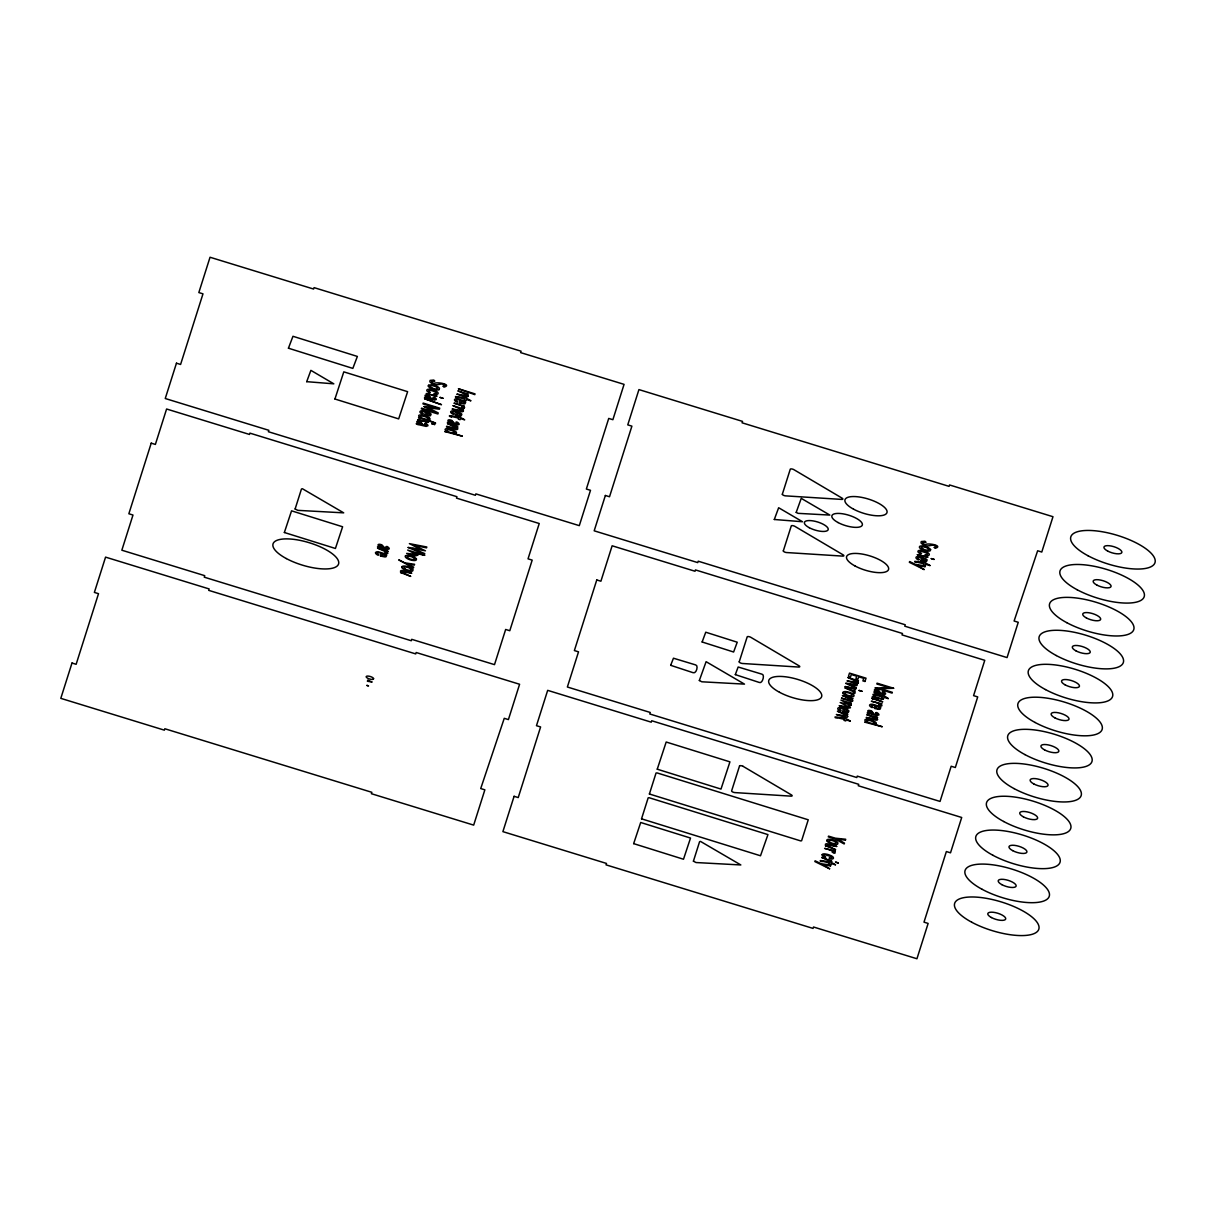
<?xml version="1.0" encoding="UTF-8"?>
<svg xmlns="http://www.w3.org/2000/svg" width="1216" height="1216" viewBox="0 0 1216 1216"><rect width="100%" height="100%" fill="white"/><g stroke="black" fill="none" stroke-linecap="round" stroke-linejoin="round"><path stroke-width="1.5" d="M782.329 494.274L790.294 469.133A2.356 0.806 17 0 1 793.714 469.558L842.11 498.15A2.356 0.806 17 0 1 841.7 499.411L785.384 495.854A2.356 0.806 17 0 1 782.329 494.289M464.436 407.603L464.451 407.527A2.326 0.79 17 0 1 463.25 407.953L461.594 406.919M417.894 419.794L428.518 422.286L417.894 419.824M424.566 398.742L441.484 404.685L424.582 398.696M380.38 555.97L381.231 553.189L379.681 552.794A3.162 1.079 17 0 0 377.629 552.93L377.522 553.006A4.058 1.383 17 0 0 377.37 553.386A3.253 1.11 17 0 0 377.994 554.238L378.89 554.8L377.872 555.15A5.73 1.961 17 0 1 375.531 552.763M436.833 396.066L426.208 393.558L436.833 396.036M387.919 551.304L385.715 551.319L387.281 552.292A3.268 1.125 17 0 1 387.828 553.143L387.798 553.219A2.326 0.79 17 0 1 386.627 553.569M408.166 547.458L420.554 549.176L409.382 543.628L426.801 547.002L426.542 547.854L413.653 545.239L425.448 550.818L412.619 548.492L424.718 553.584L424.46 554.42L408.166 547.489M444.934 431.574L446.91 431.452A4.758 1.626 17 0 1 445.162 429.446A5.426 1.854 17 0 1 445.345 429.111L445.527 428.974A4.514 1.55 17 0 1 447.047 428.701L450.072 429.172A8.634 2.949 17 0 1 451.911 429.719L455.529 431.467A4.803 1.642 17 0 1 456.38 433.002A4.697 1.611 17 0 1 453.75 433.519L462.293 436.149M453.127 405.749L460.91 409.306A2.858 0.973 17 0 1 461.502 409.99L461.518 410.111M456.365 412.27L455.514 415.066M460.195 400.186L459.344 402.982M459.131 416.738L449.494 415.674A5.974 2.037 17 0 0 449.555 416.374L451.425 416.997M464.36 406.296L453.948 403.165C453.583 402.982 464.862 406.083 461.761 406.874M462.278 436.179L444.934 431.604M739.571 765.867L731.622 790.886A2.356 0.806 17 0 0 734.662 792.574L790.993 796.146A2.356 0.806 17 0 0 791.388 794.884L742.991 766.293M841.548 698.166L850.911 701.51A3.268 1.125 17 0 0 851.96 701.404L852.431 701.13A5.578 1.915 17 0 0 852.598 700.857M845.226 686.554L855.851 689.046L845.211 686.584M848.054 677.616L855.851 681.173A2.858 0.973 17 0 1 856.444 681.857L856.459 681.978A3.861 1.322 17 0 1 856.322 682.282L847.02 680.884L856.596 683.574A3.268 1.125 17 0 0 857.645 683.468L858.116 683.194A5.578 1.915 17 0 0 858.283 682.921M842.597 711.74L843.433 708.943L841.898 708.563A3.162 1.079 17 0 0 839.846 708.685L839.663 708.867A4.058 1.383 17 0 0 839.587 709.156A3.253 1.11 17 0 0 840.21 709.992L841.107 710.57L840.089 710.904A5.73 1.961 17 0 1 837.748 708.533A6.886 2.356 17 0 1 837.9 708.214L838.462 707.773A5.153 1.763 17 0 1 840.697 707.59L847.218 709.582A5.107 1.748 17 0 1 848.935 710.98L848.251 712.515A4.651 1.581 17 0 1 846.822 712.637L842.946 711.862M852.766 698.744L850.774 698.896A4.621 1.581 17 0 1 852.674 700.872M864.986 681.477L866.035 678.178L849.498 673.102L848.449 676.385L850.455 677.099L851.306 674.515L856.702 676.172L855.942 678.528L857.949 679.182L858.724 676.826L863.725 678.33L862.904 680.914L864.971 681.462M875.246 687.922L889.185 687.754L876.827 683.954L877.07 683.179L893.623 688.256M917.381 554.694L927.99 557.186L917.366 554.724M825.466 845.789L835.65 849.665L827.67 845.956A2.721 0.927 17 0 1 827.245 845.318A3.329 1.14 17 0 1 827.366 845.029L836.654 846.458M867.038 714.856L877.648 717.364L875.642 717.546M872.191 698.607L882.588 701.799M920.801 560.728L921.652 557.931M874.426 708.411L875.277 705.614M876.751 706.116L876.128 708.092L877.572 708.411A2.66 0.912 17 0 0 878.879 708.305L879.077 708.168A3.876 1.322 17 0 0 879.214 707.879L879.198 707.758A2.964 1.018 17 0 0 878.134 706.694L876.766 706.086M882.482 696.038L884.442 695.947L888.242 698.516M924.084 569.514L917.366 565.455L924.981 566.702M924.996 566.671L925.224 565.896L915.374 564.422L909.614 561.549L909.37 562.324L924.084 569.544M829.601 868.741L822.958 864.743L830.482 865.944M830.498 865.914L830.741 865.138L820.876 863.664L815.115 860.791L814.872 861.566L829.586 868.786M835.24 850.926L833.036 850.942L834.602 851.899A3.268 1.125 17 0 1 835.149 852.75L835.134 852.842A2.326 0.79 17 0 1 833.948 853.191L832.276 852.142M845.439 840.058L845.698 839.253L835.286 838.189L828.522 836.122L828.294 836.866L835.027 838.964L844.193 843.965L844.466 843.114L837.794 839.253M893.608 688.286L880.49 688.682L892.331 692.33L892.088 693.105L875.231 687.922M882.071 726.712L864.728 722.152L866.704 722A4.758 1.626 17 0 1 864.956 719.978A5.426 1.854 17 0 1 865.138 719.644L865.321 719.522A4.514 1.55 17 0 1 866.841 719.249L869.866 719.705A8.634 2.949 17 0 1 871.705 720.252L875.322 722.015A4.803 1.642 17 0 1 876.174 723.55M868.908 713.473L876.478 715.51L878.894 714.962A5.746 1.961 17 0 0 876.706 712.53L875.626 712.728M876.037 690.612C878.134 689.168 881.661 694.716 876.934 691.965A4.119 1.414 17 0 1 875.976 690.582M869.394 711.558C871.492 710.114 875.018 715.662 870.291 712.91A4.119 1.414 17 0 1 869.334 711.527M822.229 854.544L823.065 854.012A5.031 1.718 17 0 1 825.026 853.921L827.154 854.301A7.737 2.645 17 0 1 828.978 854.833L831.516 855.912A5.198 1.778 17 0 1 833.249 857.326L833.462 857.994A5.898 2.022 17 0 1 830.482 859.074L829.251 858.162M428.488 385.229L428.23 386.05M405.506 555.803L405.247 556.609A5.867 2.006 17 0 0 409.701 559.694A6.278 2.143 17 0 0 410.886 560.044A5.806 1.991 17 0 0 416.115 560.166L416.495 558.965M925.802 542.184L924.95 541.211L921.257 541.561L921.014 542.974L922.488 544.297A4.636 1.581 17 0 0 925.026 545.406C928.218 547.595 935.058 542.458 936.138 547.094A3.101 1.064 17 0 1 935.438 547.306L934.329 547.291M434.659 381.018L433.808 380.046L430.099 380.41L429.856 381.824L431.33 383.146A4.636 1.581 17 0 0 433.884 384.256C437.061 386.445 443.901 381.307 444.995 385.943A3.101 1.064 17 0 1 444.281 386.156L443.186 386.141M443.141 386.171L443.992 387.129C452.595 384.803 437.547 381.49 434.036 383.42A2.614 0.897 17 0 1 432.622 382.797L431.695 381.809A4.484 1.535 17 0 1 431.969 381.216L434.614 381.064M934.238 547.367L935.15 548.294C943.753 545.969 928.705 542.64 925.194 544.57A2.614 0.897 17 0 1 923.765 543.947L922.838 542.959A4.484 1.535 17 0 1 923.126 542.382L925.756 542.214M439.098 389.591L439.478 388.39A5.806 1.991 17 0 0 435.662 385.776M454.054 413.972L453.006 414.23A5.73 1.961 17 0 1 450.665 411.859A6.886 2.356 17 0 1 450.832 411.54L451.394 411.099A5.153 1.763 17 0 1 453.629 410.917L460.15 412.908A5.107 1.748 17 0 1 461.867 414.306L461.183 415.842A4.651 1.581 17 0 1 459.739 415.963L455.878 415.188M872.951 707.317L871.918 707.575A5.73 1.961 17 0 1 869.577 705.204A6.886 2.356 17 0 1 869.744 704.885L870.291 704.444A5.153 1.763 17 0 1 872.526 704.262L879.046 706.253A5.107 1.748 17 0 1 880.779 707.651L880.08 709.186A4.651 1.581 17 0 1 878.651 709.308L874.79 708.533M921.454 553.569L920.33 553.797A5.958 2.037 17 0 1 918.05 551.03L918.901 550.514A5.031 1.718 17 0 1 920.862 550.407L923.005 550.787A7.737 2.645 17 0 1 924.829 551.319L927.352 552.414A5.198 1.778 17 0 1 929.085 553.827L929.313 554.496A5.898 2.022 17 0 1 926.318 555.575L925.087 554.663L926.288 554.648A3.253 1.11 17 0 0 927.322 554.298A4.074 1.398 17 0 0 927.413 554.025L927.398 553.888A3.146 1.079 17 0 0 926.41 552.885L921.394 551.35A3.146 1.079 17 0 0 919.98 551.623L919.828 551.912A3.238 1.11 17 0 0 920.466 552.885L921.454 553.493M825.618 857.067L824.494 857.295A5.958 2.037 17 0 1 822.214 854.529M829.297 858.116L830.452 858.146A3.253 1.11 17 0 0 831.486 857.797A4.074 1.398 17 0 0 831.577 857.523A3.146 1.079 17 0 0 830.574 856.398L825.558 854.863A3.146 1.079 17 0 0 824.144 855.122L823.977 855.502A3.238 1.11 17 0 0 824.63 856.383L825.603 856.991M434.75 394.349L435.13 394.379A5.898 2.022 17 0 0 438.14 393.33L437.942 392.662A5.198 1.778 17 0 0 436.21 391.263L433.671 390.169A7.737 2.645 17 0 0 431.847 389.637L429.704 389.257A5.031 1.718 17 0 0 427.758 389.348L426.922 389.88A5.958 2.037 17 0 0 429.126 392.646L430.312 392.403L429.476 391.841A3.238 1.11 17 0 1 428.655 390.853L428.838 390.458A3.146 1.079 17 0 1 430.251 390.199L435.252 391.734A3.146 1.079 17 0 1 436.255 392.738L436.255 392.859A4.074 1.398 17 0 1 436.164 393.133A3.253 1.11 17 0 1 435.146 393.482L433.99 393.452L434.75 394.334M386.612 553.554L384.955 552.535L385.958 552.338L385.29 551.593L377.522 548.112L387.934 551.274M838.006 839.268L845.424 840.104M424.095 406.478L436.529 408.044M879.183 704.915C882.178 704.292 871.082 700.781 871.34 701.252L881.98 703.714L879.761 703.76L881.326 704.718A3.268 1.125 17 0 1 881.874 705.569A2.326 0.79 17 0 1 880.673 706.01L879.001 704.976M832.458 852.097C836.38 851.656 823.065 847.795 824.63 848.418L835.255 850.896M845.941 683.164L857.204 684.79L856.961 685.55L849.574 684.41L856.307 687.602L856.064 688.347L845.865 683.422M371.762 681.963L367.414 681.249L367.779 680.078L371.959 682.009M454.966 423.73L457.277 423.791A3.162 1.079 17 0 0 457.155 423.29L455.848 422.256L456.927 421.998A5.746 1.961 17 0 1 459.116 424.43L457.338 425.053L449.206 423.198M385.031 548.188L387.357 548.249A3.162 1.079 17 0 0 387.235 547.747L385.913 546.714L386.992 546.455A5.746 1.961 17 0 1 389.196 548.887L387.402 549.51L379.286 547.656M460.074 400.155L458.645 399.806A3.162 1.079 17 0 0 456.593 399.927L456.41 400.11A4.058 1.383 17 0 0 456.334 400.398A3.253 1.11 17 0 0 456.973 401.234L457.87 401.812L456.836 402.146A5.73 1.961 17 0 1 454.495 399.775A6.886 2.356 17 0 1 454.662 399.456L455.225 399.015A5.153 1.763 17 0 1 457.459 398.833L463.98 400.824A5.107 1.748 17 0 1 465.698 402.222L464.998 403.758A4.651 1.581 17 0 1 463.57 403.879L459.709 403.104M456.243 412.239L454.814 411.89A3.162 1.079 17 0 0 452.762 412.011L452.671 412.102A4.058 1.383 17 0 0 452.504 412.482A3.253 1.11 17 0 0 453.142 413.318L454.039 413.896M921.546 557.901L920.102 557.551A3.162 1.079 17 0 0 918.05 557.673L917.958 557.764A4.074 1.398 17 0 0 917.791 558.144M875.155 705.584L873.726 705.234A3.162 1.079 17 0 0 871.674 705.356L871.568 705.447A4.058 1.383 17 0 0 871.416 705.827A3.253 1.11 17 0 0 872.039 706.663L872.936 707.241M425.144 415.066L429.005 415.857A4.651 1.581 17 0 0 430.434 415.735L431.118 414.2A5.107 1.748 17 0 0 429.4 412.802L422.879 410.795A5.153 1.763 17 0 0 420.645 410.993L420.098 411.434A6.886 2.356 17 0 0 419.961 411.768A5.73 1.961 17 0 0 422.241 414.139L423.305 413.866L422.408 413.212A3.253 1.11 17 0 1 421.754 412.361A4.058 1.383 17 0 1 421.846 412.087L422.028 411.905A3.162 1.079 17 0 1 424.08 411.783L425.509 412.133L424.779 414.96M921.166 560.85L925.026 561.625A4.651 1.581 17 0 0 926.47 561.503L927.154 559.968A5.107 1.748 17 0 0 925.437 558.57L918.916 556.578A5.153 1.763 17 0 0 916.682 556.761L916.119 557.202A6.886 2.356 17 0 0 915.998 557.536A5.73 1.961 17 0 0 918.262 559.907L919.342 559.634L918.43 558.98A3.253 1.11 17 0 1 917.791 558.144M874.973 695.689L873.118 695.066A5.974 2.037 17 0 1 873.042 694.382L875.201 693.91L882.482 696.069M380.745 556.092L384.606 556.867A4.651 1.596 17 0 0 386.034 556.761L386.718 555.21A5.107 1.748 17 0 0 385.001 553.827L378.48 551.821A5.153 1.763 17 0 0 376.246 552.018L375.698 552.444A6.886 2.356 17 0 0 375.562 552.778M470.714 400.809L466.518 399.517L466.184 400.55L464.436 400.018L464.755 398.97L457.414 397.298A2.614 0.897 17 0 0 457.474 397.602L455.681 397.343A5.974 2.037 17 0 1 455.559 396.553L465.196 397.602L470.759 400.687M464.33 406.326L462.338 405.703L463.919 406.676A3.268 1.125 17 0 1 464.451 407.527M453.127 405.718L463.539 408.91L461.518 409.093A4.621 1.581 17 0 1 463.418 411.084M426.223 398.316L424.673 397.769A4.074 1.398 17 0 1 424.597 397.389L426.33 397.1L425.114 395.778A4.955 1.687 17 0 1 425.25 395.215L425.767 394.957A2.599 0.882 17 0 1 427.09 394.972A3.207 1.094 17 0 1 428.944 395.504L431.452 398.62L434.401 398.863A3.162 1.079 17 0 0 434.279 398.362L432.972 397.328L434.051 397.07A5.746 1.961 17 0 1 436.24 399.502L434.462 400.125L426.33 398.27M436.529 408.029L422.94 403.864L423.198 403.089L439.736 408.166L439.402 409.214L427.956 407.74L438.231 412.938L437.897 413.972L421.344 408.895L421.587 408.135L435.176 412.3L424.05 406.615M459.146 416.708L464.694 419.824L460.454 418.638L460.119 419.687L458.371 419.155L458.69 418.106L451.349 416.434A2.614 0.897 17 0 0 451.41 416.738L451.546 416.951M929.951 565.592L925.741 564.3L925.406 565.349L923.658 564.817L923.978 563.768L916.651 562.096A2.614 0.897 17 0 0 916.697 562.4L914.858 562.035A5.974 2.037 17 0 1 914.782 561.351L924.418 562.4L929.982 565.486M454.936 423.73L451.82 420.432A3.207 1.094 17 0 0 449.966 419.9A2.599 0.882 17 0 0 448.643 419.885L448.126 420.143A4.955 1.687 17 0 0 447.99 420.706L449.206 422.013L447.473 422.317A4.074 1.398 17 0 0 447.518 422.606L449.099 423.244M457.854 426.816L447.458 423.624L455.24 427.211A2.858 0.973 17 0 1 455.833 427.895L455.848 428.017A3.861 1.322 17 0 1 455.711 428.321L446.637 426.238M457.611 427.546L455.848 426.998A4.621 1.581 17 0 1 457.748 428.974A5.578 1.915 17 0 1 457.505 429.233L457.034 429.506A3.283 1.125 17 0 1 455.985 429.613L446.409 426.968M421.709 424.445L419.307 423.7A4.119 1.414 17 0 1 418.334 422.317L420.751 422.712L421.724 424.445M417.894 424.566L416.328 423.943A4.074 1.398 17 0 1 416.282 423.654L418 423.35L416.799 422.043A4.955 1.687 17 0 1 416.936 421.481L417.438 421.222A2.599 0.882 17 0 1 418.775 421.238A3.207 1.094 17 0 1 420.614 421.754L423.138 424.87L426.086 425.129A3.162 1.079 17 0 0 425.95 424.627L424.642 423.594L425.722 423.335A5.746 1.961 17 0 1 427.91 425.752L426.132 426.39L418.015 424.536M848.069 677.586L858.466 680.778L856.459 680.96M875.52 692.831L873.954 692.208A4.074 1.398 17 0 1 873.909 691.919L875.626 691.615L874.426 690.308A4.955 1.687 17 0 1 874.562 689.746L875.079 689.487A2.599 0.882 17 0 1 876.402 689.502A3.207 1.094 17 0 1 878.256 690.019L880.764 693.135L883.713 693.394A3.162 1.079 17 0 0 883.591 692.892L882.269 691.858L883.363 691.6A5.746 1.961 17 0 1 885.552 694.017L883.758 694.655L875.642 692.801M888.197 698.622L884.002 697.33L883.667 698.379L881.919 697.847L882.238 696.798L874.897 695.126A2.614 0.897 17 0 0 874.958 695.43L875.094 695.658M853.009 691.053L855.213 691.038L844.831 687.815L852.583 691.326L853.906 693.287A2.326 0.79 17 0 0 855.106 692.953L855.122 692.862A3.268 1.125 17 0 0 854.59 692.026L852.978 691.053M385.016 548.188L381.9 544.89A3.192 1.094 17 0 0 380.046 544.358A2.599 0.882 17 0 0 378.723 544.342L378.206 544.601A4.955 1.687 17 0 0 378.07 545.163L379.27 546.47L377.553 546.774A4.074 1.398 17 0 0 377.598 547.063L379.164 547.702M872.206 698.577L873.954 699.109A4.56 1.566 17 0 1 872.07 697.163A4.94 1.687 17 0 1 872.298 696.935L872.769 696.677A3.192 1.094 17 0 1 873.833 696.601L883.394 699.246L874.091 697.847A3.329 1.14 17 0 0 873.97 698.136A2.721 0.927 17 0 0 874.395 698.774L882.588 701.754M852.781 698.714L842.384 695.522L850.166 699.109A2.858 0.973 17 0 1 850.759 699.793L850.774 699.914A3.861 1.322 17 0 1 850.638 700.218L841.563 698.136M868.893 713.777L867.312 713.154A4.074 1.398 17 0 1 867.266 712.865L868.999 712.561L867.783 711.254A4.955 1.687 17 0 1 867.92 710.691L868.437 710.433A2.599 0.882 17 0 1 869.759 710.448A3.207 1.094 17 0 1 871.614 710.965L874.122 714.081L877.07 714.339A3.162 1.079 17 0 0 876.949 713.838L875.642 712.804M867.023 714.902L875.034 717.744A2.858 0.973 17 0 1 875.626 718.428L875.642 718.565A3.861 1.322 17 0 1 875.505 718.869L866.202 717.47L875.778 720.146A3.268 1.125 17 0 0 876.827 720.054L877.298 719.781A5.578 1.915 17 0 0 877.466 719.492M845.804 714.598L847.795 714.461L837.414 711.223L845.181 714.81A2.858 0.973 17 0 1 845.774 715.494L845.789 715.616A3.861 1.322 17 0 1 845.667 715.92L836.365 714.537L845.941 717.212A3.268 1.125 17 0 0 846.974 717.106L847.446 716.832A5.578 1.915 17 0 0 847.613 716.558M882.086 726.682L873.544 724.067A4.697 1.611 17 0 0 876.204 723.566M850.288 721.179L846.078 719.887L845.743 720.921L843.995 720.389L844.33 719.34L836.988 717.668A2.614 0.897 17 0 0 837.034 717.972L835.255 717.714A5.974 2.037 17 0 1 835.118 716.923L844.755 717.972L850.318 721.058M836.669 846.427L827.108 843.782A3.192 1.094 17 0 0 826.059 843.858L825.588 844.102A4.94 1.687 17 0 0 825.421 844.36A4.56 1.566 17 0 0 827.275 846.29L825.497 845.758M835.453 864.834L831.242 863.542L830.923 864.591L829.16 864.044L829.494 863.01L822.214 861.202A2.614 0.897 17 0 0 822.198 861.642L820.359 861.278A5.974 2.037 17 0 1 820.298 860.578L829.92 861.642L835.483 864.728M429.111 417.726L425.494 415.963A8.634 2.949 17 0 0 423.639 415.416L420.63 414.96A4.514 1.55 17 0 0 419.11 415.234L418.927 415.355A5.426 1.854 17 0 0 418.714 415.69A4.758 1.626 17 0 0 420.493 417.711L418.517 417.833L435.647 423.122L427.333 419.778A4.697 1.611 17 0 0 429.993 419.277A4.803 1.642 17 0 0 429.111 417.726M930.635 549.556L930.255 550.742A5.806 1.991 17 0 1 925.026 550.635A6.278 2.143 17 0 1 923.856 550.27A5.867 2.006 17 0 1 919.372 547.2L919.646 546.394A5.867 2.006 17 0 1 925.057 546.47A6.278 2.143 17 0 1 926.82 546.926M842.84 692.922L843.098 692.102A5.867 2.006 17 0 1 848.555 692.071A6.278 2.143 17 0 1 850.288 692.649M826.728 840.636L826.986 839.815A5.867 2.006 17 0 1 832.443 839.785A6.278 2.143 17 0 1 834.176 840.362A5.867 2.006 17 0 1 837.946 842.977L837.596 844.178A5.806 1.991 17 0 1 832.367 844.056A6.278 2.143 17 0 1 831.197 843.691A5.806 1.991 17 0 1 826.895 840.697M739.586 765.867A2.356 0.806 17 0 1 742.991 766.293M845.758 714.598A4.621 1.581 17 0 1 847.689 716.589M850.197 692.603A5.867 2.006 17 0 1 854.058 695.263L853.708 696.464A5.806 1.991 17 0 1 848.479 696.358A6.278 2.143 17 0 1 847.309 695.993A5.806 1.991 17 0 1 843.007 692.983M856.429 680.96A4.621 1.581 17 0 1 858.359 682.936M875.611 717.546A4.621 1.581 17 0 1 877.542 719.522M410.947 555.773A6.278 2.143 17 0 1 412.68 556.335M405.46 555.91A5.867 2.006 17 0 1 410.917 555.879M412.558 556.411A5.867 2.006 17 0 1 416.419 559.071M427.971 418.882A3.344 1.14 17 0 1 426.117 419.216L424.323 418.866A5.335 1.824 17 0 1 423.138 418.486L421.83 417.909A3.222 1.094 17 0 1 420.69 417.012L420.569 416.708A4.256 1.459 17 0 1 420.63 416.328L420.964 416.07A2.782 0.958 17 0 1 421.815 415.963L423.806 416.282A6.46 2.219 17 0 1 425.068 416.647L427.029 417.498A3.04 1.034 17 0 1 427.986 418.365L428.032 418.502A3.77 1.292 17 0 1 427.956 418.882M432.698 389.105A6.278 2.143 17 0 0 433.869 389.47A5.806 1.991 17 0 0 439.113 389.591M433.99 385.031A6.278 2.143 17 0 1 435.723 385.594M432.805 389.15A5.806 1.991 17 0 1 428.382 386.11M428.61 385.411A5.806 1.991 17 0 1 434.006 385.381M454.389 432.622A3.344 1.14 17 0 1 452.534 432.972L450.741 432.622A5.335 1.824 17 0 1 449.555 432.227L448.248 431.665A3.222 1.094 17 0 1 447.108 430.753L447.032 430.616A4.256 1.459 17 0 1 447.047 430.069L447.382 429.826A2.782 0.958 17 0 1 448.233 429.704L450.224 430.023A6.46 2.219 17 0 1 451.486 430.403L453.446 431.254A3.04 1.034 17 0 1 454.404 432.121L454.45 432.258A3.77 1.292 17 0 1 454.389 432.622M463.342 411.054A5.578 1.915 17 0 1 463.174 411.327L462.703 411.601A3.283 1.125 17 0 1 461.67 411.707L452.078 409.062L461.396 410.415A3.861 1.322 17 0 0 461.518 410.111M468.13 396.203A4.621 1.581 17 0 0 466.199 394.227L468.236 394.075L457.839 390.853L465.622 394.44A2.858 0.973 17 0 1 466.214 395.124L466.23 395.246A3.861 1.322 17 0 1 466.108 395.55L456.806 394.151L466.366 396.842A3.283 1.125 17 0 0 467.415 396.735L467.886 396.462A5.578 1.915 17 0 0 468.054 396.188M926.698 547.002A5.867 2.006 17 0 1 930.559 549.662M416.054 554.329L406.63 553.402L415.142 555.91L417.909 555.195A4.226 1.444 17 0 0 417.544 554.496L416.054 553.432L424.81 555.332L407.679 550.073L416.054 554.329M306.706 381.672L333.822 383.83L310.886 370.363L306.706 381.672M295.123 508.987L297.814 510.355L343.702 512.848L302.389 488.726L301.462 488.999L295.123 508.987M699.337 680.519L701.845 681.796L744.496 684.122L706.101 661.686L699.337 680.519M693.409 861.186L696.038 862.539L740.833 864.956L700.507 841.411L699.595 841.67L693.409 861.186M739.237 661.793L739.222 661.914A2.356 0.806 17 0 0 742.277 663.48L798.608 667.052A2.356 0.806 17 0 0 799.003 665.79L750.622 637.199A2.356 0.806 17 0 0 747.202 636.774L739.237 661.793M774.303 519.49L802.53 521.74L778.65 507.741L774.303 519.49M783.332 550.848L783.317 550.97A2.356 0.806 17 0 0 786.372 552.535L842.703 556.107A2.356 0.806 17 0 0 843.098 554.846L794.717 526.254A2.356 0.806 17 0 0 791.297 525.829L783.332 550.848M796.206 512.392L798.061 513.35L829.859 515.082L801.238 498.362L796.206 512.392M851.185 705.158L848.206 705.706L849.984 706.876A4.15 1.414 17 0 1 850.394 707.803L847.658 708.244L839.146 705.721L848.555 706.967L840.165 702.544L849.33 704.52L840.94 700.097L851.337 703.289L849.3 703.456L850.805 704.49A3.754 1.277 17 0 1 851.185 705.158M288.435 348.202L352.838 368.402L357.367 356.44L292.965 336.285L288.435 348.202M284.362 532.502L335.418 548.477L342.608 526.771L291.551 510.826L284.362 532.502M334.932 399.015L398.666 418.897L407.618 391.674L343.794 371.853L334.932 399.015M366.913 685.429L368.57 685.93L366.928 685.398M633.658 843.63L683.498 859.241L690.521 838.052L640.695 822.487L633.658 843.63M641.531 818.824L760.502 855.775L767.95 834.602L649.086 797.711L648.158 797.878L641.531 818.824M649.39 794.002L800.675 840.91L801.602 840.742L808.245 819.797L657.081 772.92L656.047 773.026L649.39 794.002M670.67 665.319L693.135 672.706C696.403 674.059 698.698 665.243 695.613 664.909L673.451 658.206L670.67 665.319M657.248 769.196L720.997 789.078L729.934 761.854L666.186 742.018L657.248 769.196M702.134 641.987L733.613 652.019L737.23 642.215L705.751 632.214L702.134 641.987M735.315 674.622L759.346 682.48C762.478 683.954 765.107 674.53 761.976 674.181L738.158 667.006L735.315 674.622M401.858 566.93L401.827 567.37A5.867 2.006 17 0 0 406.296 570.441A6.278 2.143 17 0 0 407.482 570.79A5.806 1.991 17 0 0 412.71 570.927L413.075 569.726A5.806 1.991 17 0 0 409.275 567.097A6.278 2.143 17 0 0 407.542 566.534A5.867 2.006 17 0 0 402.086 566.55L401.858 566.93M373.555 678.71L373.388 679.09A3.633 1.246 17 0 1 370.257 679.151A4.408 1.505 17 0 1 369.132 678.832A3.709 1.277 17 0 1 366.168 676.734A4.134 1.414 17 0 1 366.305 676.491A3.709 1.277 17 0 1 369.877 676.4A4.378 1.505 17 0 1 371.017 676.765A3.648 1.246 17 0 1 373.57 678.574L373.555 678.71M434.674 424.521L431.786 423.7L434.674 424.521M442.989 398.27L440.116 397.434L442.989 398.27M862.007 691.281L859.119 690.46L862.007 691.281M838.31 862.919L835.453 862.053L838.234 863.071M934.146 559.421L931.274 558.6L934.146 559.421M72.002 663.024L60.8 698.349L164.388 730.162L164.829 728.749L371.853 792.315L371.412 793.714L473.678 825.117L484.865 789.822L480.715 788.561L504.26 718.306L508.41 719.583L519.597 684.258L416.161 652.506L415.72 653.919L208.696 590.353L209.137 588.939L105.564 557.126L94.377 592.42L98.511 593.682L76.137 664.301L72.002 663.024M176.457 363.189L165.254 398.514L268.842 430.312L268.386 431.726L475.41 495.292L475.866 493.878L579.302 525.646L590.505 490.306L586.355 489.045L608.73 418.426L612.879 419.702L624.066 384.362L520.63 352.61L521.086 351.196L314.062 287.63L313.606 289.043L210.034 257.245L198.831 292.57L202.981 293.846L180.591 364.45L176.457 363.189M151.225 443.156L128.85 513.76L132.985 515.037L121.843 550.21L204.729 575.67L204.258 577.174L411.282 640.741L411.722 639.327L494.502 664.635L505.658 629.462L509.793 630.724L532.182 560.12L528.033 558.843L539.235 523.518L456.486 498.104L456.927 496.706L249.903 433.139L249.493 434.446L166.592 409.002L155.374 444.433L151.225 443.156M427.105 412.665L426.482 414.641L427.926 414.96A2.66 0.912 17 0 0 429.233 414.854L429.43 414.702A3.876 1.322 17 0 0 429.567 414.413A2.964 1.018 17 0 0 428.488 413.242L427.12 412.634M382.706 553.675L382.082 555.666L383.526 555.986A2.66 0.912 17 0 0 384.834 555.864L385.031 555.727A3.876 1.322 17 0 0 385.168 555.438A2.964 1.018 17 0 0 384.089 554.268L382.721 553.66M398.954 559.983L413.425 567.933L413.668 567.158L406.798 563.89L414.322 565.106L414.58 564.3L404.715 562.81L398.954 559.953M458.493 388.816L474.802 394.638L475.03 393.893L458.508 388.786M400.566 572.523L410.75 576.399L402.785 572.69A2.721 0.927 17 0 1 402.344 572.052A3.329 1.14 17 0 1 402.466 571.763L411.768 573.192L402.207 570.517A3.192 1.094 17 0 0 401.158 570.593L400.687 570.851A4.94 1.687 17 0 0 400.52 571.11A4.56 1.566 17 0 0 402.374 573.025L400.596 572.493M457.854 412.771L457.216 414.747L458.66 415.066A2.66 0.912 17 0 0 459.982 414.96L460.18 414.823A3.876 1.322 17 0 0 460.302 414.519L460.302 414.413A2.964 1.018 17 0 0 459.222 413.349L457.854 412.741M461.685 400.687L461.046 402.663L462.49 402.982A2.66 0.912 17 0 0 463.813 402.876L464.01 402.739A3.876 1.322 17 0 0 464.132 402.435A2.964 1.018 17 0 0 463.053 401.265L461.685 400.657M605.37 495.474L594.183 530.814L697.756 562.613L698.212 561.199L905.236 624.766L904.78 626.179L1007.061 657.582L1018.248 622.288L1014.098 621.011L1037.643 550.757L1041.778 552.049L1052.98 516.709L949.544 484.956L949.088 486.37L742.079 422.803L742.52 421.39L638.932 389.591L627.76 424.87L631.894 426.147L609.52 496.751L605.37 495.474M514.094 796.298L502.892 831.638L606.48 863.436L606.024 864.85L813.048 928.416L813.504 927.002L916.94 958.755L928.127 923.43L923.993 922.154L946.367 851.55L950.517 852.811L961.704 817.486L858.268 785.734L858.724 784.32L651.7 720.754L651.244 722.167L547.671 690.354L536.469 725.694L540.603 726.955L518.229 797.574L514.094 796.298M596.767 579.956L574.378 650.56L578.527 651.837L567.37 687.01L650.271 712.47L649.785 713.974L856.809 777.541L857.265 776.127L940.044 801.435L951.186 766.247L955.335 767.524L977.71 696.92L973.575 695.643L984.762 660.318L902.014 634.904L902.47 633.49L695.446 569.924L695.035 571.246L612.134 545.786L600.902 581.218L596.767 579.956M844.922 709.445L844.299 711.421L845.743 711.74A2.66 0.912 17 0 0 847.05 711.634L847.248 711.497A3.876 1.322 17 0 0 847.385 711.193A2.964 1.018 17 0 0 846.29 710.022L844.922 709.414M821.742 857.523L831.926 861.414L821.758 857.493M923.142 558.433L922.503 560.409L923.947 560.728A2.66 0.912 17 0 0 925.27 560.622L925.467 560.485A3.876 1.322 17 0 0 925.589 560.181A2.964 1.018 17 0 0 924.51 559.01L923.142 558.402M426.755 396.036L426.725 396.082A4.119 1.414 17 0 0 427.622 397.434C432.486 400.018 428.61 394.835 426.801 395.99M449.631 420.964L449.601 421.01A4.119 1.414 17 0 0 450.498 422.362C455.377 425.007 451.44 419.642 449.631 420.964M379.711 545.422L379.681 545.467A4.119 1.414 17 0 0 380.578 546.82C385.457 549.465 381.52 544.099 379.711 545.422M866.932 720.51L866.841 720.617A4.256 1.459 17 0 0 866.78 721.012L866.902 721.301A3.222 1.094 17 0 0 868.042 722.198L869.349 722.775A5.335 1.824 17 0 0 870.534 723.155L872.328 723.505A3.344 1.14 17 0 0 874.182 723.17A3.77 1.292 17 0 0 874.243 722.79L874.198 722.654A3.04 1.034 17 0 0 873.24 721.787L871.279 720.936A6.46 2.219 17 0 0 870.018 720.571L868.026 720.252A2.782 0.958 17 0 0 867.175 720.358L867.038 720.434M992.986 855.319A44.004 15.048 17 0 0 1060.033 862.266A44.004 15.048 17 0 0 1000.859 830.467A44.004 15.048 17 0 0 992.986 855.319M1012.639 850.622A9.363 3.207 17 0 0 1026.897 852.097A9.363 3.207 17 0 0 1014.326 845.333A9.363 3.207 17 0 0 1012.639 850.622M971.766 922.245A44.004 15.048 17 0 0 1038.814 929.191A44.004 15.048 17 0 0 979.64 897.393A44.004 15.048 17 0 0 971.766 922.245M991.435 917.548A9.363 3.207 17 0 0 1005.693 919.022A9.363 3.207 17 0 0 993.107 912.258A9.363 3.207 17 0 0 991.435 917.548M1001.862 884.655A9.363 3.207 17 0 0 1016.12 886.13A9.363 3.207 17 0 0 1003.534 879.366A9.363 3.207 17 0 0 1001.862 884.655M982.194 889.352A44.004 15.048 17 0 0 1049.241 896.298A44.004 15.048 17 0 0 990.067 864.5A44.004 15.048 17 0 0 982.194 889.352M1014.114 788.622A44.004 15.048 17 0 0 1081.161 795.568A44.004 15.048 17 0 0 1021.987 763.77A44.004 15.048 17 0 0 1014.114 788.622M1033.782 783.925A9.363 3.207 17 0 0 1048.04 785.399A9.363 3.207 17 0 0 1035.454 778.635A9.363 3.207 17 0 0 1033.782 783.925M1023.355 816.818A9.363 3.207 17 0 0 1037.613 818.292A9.363 3.207 17 0 0 1025.027 811.543A9.363 3.207 17 0 0 1023.355 816.818M1003.686 821.514A44.004 15.048 17 0 0 1070.734 828.476A44.004 15.048 17 0 0 1011.575 796.662A44.004 15.048 17 0 0 1003.686 821.514M1044.574 749.892A9.363 3.207 17 0 0 1058.817 751.366A9.363 3.207 17 0 0 1046.246 744.602A9.363 3.207 17 0 0 1044.574 749.892M1024.906 754.589A44.004 15.048 17 0 0 1091.953 761.535A44.004 15.048 17 0 0 1032.779 729.737A44.004 15.048 17 0 0 1024.906 754.589M1056.294 655.546A44.004 15.048 17 0 0 1123.341 662.492A44.004 15.048 17 0 0 1064.167 630.694A44.004 15.048 17 0 0 1056.294 655.546M1075.962 650.849A9.363 3.207 17 0 0 1090.22 652.323A9.363 3.207 17 0 0 1077.634 645.559A9.363 3.207 17 0 0 1075.962 650.849M1035.074 722.471A44.004 15.048 17 0 0 1102.122 729.433A44.004 15.048 17 0 0 1042.963 697.619A44.004 15.048 17 0 0 1035.074 722.471M1054.743 717.774A9.363 3.207 17 0 0 1069.001 719.249A9.363 3.207 17 0 0 1056.415 712.5A9.363 3.207 17 0 0 1054.743 717.774M1065.17 684.882A9.363 3.207 17 0 0 1079.428 686.356A9.363 3.207 17 0 0 1066.842 679.607A9.363 3.207 17 0 0 1065.17 684.882M1045.502 689.578A44.004 15.048 17 0 0 1112.549 696.54A44.004 15.048 17 0 0 1053.39 664.726A44.004 15.048 17 0 0 1045.502 689.578M1077.148 589.745A44.004 15.048 17 0 0 1144.195 596.691A44.004 15.048 17 0 0 1085.022 564.893A44.004 15.048 17 0 0 1077.148 589.745M1096.817 585.048A9.363 3.207 17 0 0 1111.059 586.522A9.363 3.207 17 0 0 1098.489 579.758A9.363 3.207 17 0 0 1096.817 585.048M1086.39 617.941A9.363 3.207 17 0 0 1100.647 619.415A9.363 3.207 17 0 0 1088.062 612.651A9.363 3.207 17 0 0 1086.39 617.941M1066.721 622.638A44.004 15.048 17 0 0 1133.768 629.584A44.004 15.048 17 0 0 1074.594 597.786A44.004 15.048 17 0 0 1066.721 622.638M1107.594 551.015A9.363 3.207 17 0 0 1121.851 552.49A9.363 3.207 17 0 0 1109.281 545.726A9.363 3.207 17 0 0 1107.594 551.015M1087.94 555.712A44.004 15.048 17 0 0 1154.987 562.658A44.004 15.048 17 0 0 1095.814 530.86A44.004 15.048 17 0 0 1087.94 555.712M830.224 842.445A3.83 1.307 17 0 0 836.061 843.053A3.83 1.307 17 0 0 830.908 840.286A3.83 1.307 17 0 0 830.224 842.445M846.336 694.731A3.83 1.307 17 0 0 852.173 695.339A3.83 1.307 17 0 0 847.02 692.573A3.83 1.307 17 0 0 846.336 694.731M779.517 692.284A27.649 9.454 17 0 0 821.636 696.646A27.649 9.454 17 0 0 784.457 676.674A27.649 9.454 17 0 0 779.517 692.284M286.338 558.57A34.291 11.734 17 0 0 338.565 563.981A34.291 11.734 17 0 0 292.463 539.205A34.291 11.734 17 0 0 286.338 558.57M405.323 569.179A3.83 1.307 17 0 0 411.16 569.787A3.83 1.307 17 0 0 406.007 567.021A3.83 1.307 17 0 0 405.323 569.179M408.728 558.433A3.83 1.307 17 0 0 414.565 559.026A3.83 1.307 17 0 0 409.412 556.259A3.83 1.307 17 0 0 408.728 558.433M431.726 387.858A3.83 1.307 17 0 0 437.547 388.466A3.83 1.307 17 0 0 432.41 385.7A3.83 1.307 17 0 0 431.726 387.858M855.106 566.018A21.949 7.509 17 0 0 888.546 569.483A21.949 7.509 17 0 0 859.043 553.63A21.949 7.509 17 0 0 855.106 566.018M809.263 527.698A12.418 4.241 17 0 0 828.172 529.659A12.418 4.241 17 0 0 811.482 520.691A12.418 4.241 17 0 0 809.263 527.698M838.067 522.546A15.914 5.442 17 0 0 862.311 525.069A15.914 5.442 17 0 0 840.91 513.562A15.914 5.442 17 0 0 838.067 522.546M853.526 509.154A21.949 7.509 17 0 0 886.966 512.62A21.949 7.509 17 0 0 857.447 496.751A21.949 7.509 17 0 0 853.526 509.154M922.868 549.009A3.83 1.307 17 0 0 928.705 549.617A3.83 1.307 17 0 0 923.552 546.85A3.83 1.307 17 0 0 922.868 549.009"/></g></svg>
